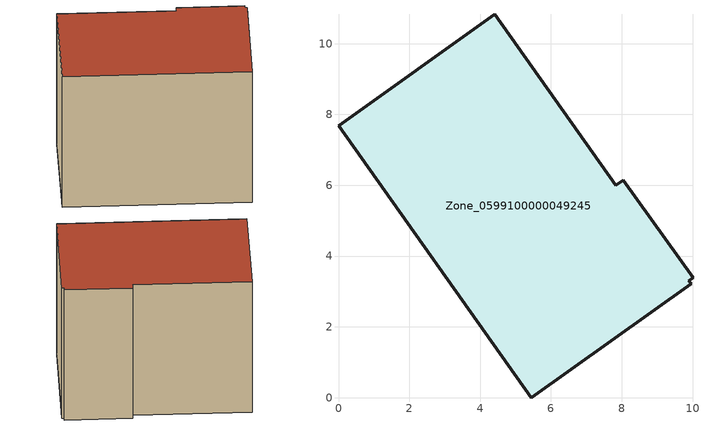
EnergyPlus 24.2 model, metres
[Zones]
Zone_0599100000049245
 floor ground (C_G): 10.01,3.39 9.89,3.31 9.96,3.21 5.45,0 0,7.68 4.41,10.83 7.83,6 8.05,6.15 z0
 wall outside (C_F): 10.01,3.39 8.05,6.15 7.83,6 4.41,10.83 0,7.68 5.45,0 9.96,3.21 9.89,3.31 10.01,3.39 z0:7.85
 roof outside (C_R): 9.89,3.31 10.01,3.39 8.05,6.15 7.83,6 4.41,10.83 0,7.68 5.45,0 9.96,3.21 z7.85
[BUILDING]
Pand.0599100000049245: North Axis=0; Terrain=City; Loads Convergence Tolerance Value=0.04; Temperature Convergence Tolerance Value=0.4; Solar Distribution=FullExterior; Maximum Number of Warmup Days=25; Minimum Number of Warmup Days=1
[Site:Location]
Rotterdam.The.Hague.AP_ZH_NLD Design_Conditions: Latitude=51.96; Longitude=4.45; Time Zone=1; Elevation=-4.5
[SITE:GROUNDTEMPERATURE:BUILDINGSURFACE]
18, 18, 18, 18, 18, 18, 18, 18, 18, 18, 18, 18
[MATERIAL] Thermal Absorptance=0.9; Solar Absorptance=0.7; Visible Absorptance=0.7
Name | Roughness | Thickness | Conductivity | Density | Specific Heat
G.TI.1975-1991 | MediumSmooth | 0.15 | 0.288461 | 540 | 1210
F.TI.1975-1991 | Rough | 0.3 | 0.230769 | 1920 | 840
R.TI.1975-1991 | MediumRough | 0.2 | 0.153846 | 1500 | 1000
[CONSTRUCTION]
C_G: G.TI.1975-1991
C_F: F.TI.1975-1991
C_R: R.TI.1975-1991
[ZONE]
Zone_0599100000049245: Type=1; Multiplier=1; Ceiling Height=Autocalculate; Volume=Autocalculate; Floor Area=autocalculate; Part of Total Floor Area=Yes
[ZONEINFILTRATION:DESIGNFLOWRATE]
Infil_Zone_0599100000049245: Zone or ZoneList or Space or SpaceList=Zone_0599100000049245; Schedule=AlwaysOn; Design Flow Rate Calculation Method=Flow/Area; Flow Rate per Floor Area=0.003; Constant Term Coefficient=1; Temperature Term Coefficient=0; Velocity Term Coefficient=0; Velocity Squared Term Coefficient=0
[HVACTEMPLATE:ZONE:IDEALLOADSAIRSYSTEM]
Zone_0599100000049245: Maximum Heating Supply Air Temperature=50; Minimum Cooling Supply Air Temperature=13; Maximum Heating Supply Air Humidity Ratio=0.0156; Minimum Cooling Supply Air Humidity Ratio=0.0077; Heating Limit=NoLimit; Cooling Limit=NoLimit; Dehumidification Control Type=ConstantSensibleHeatRatio; Cooling Sensible Heat Ratio=0.7; Dehumidification Setpoint=60; Humidification Control Type=None; Humidification Setpoint=30; Outdoor Air Method=None; Outdoor Air Flow Rate per Person=0.00944; Outdoor Air Flow Rate per Zone Floor Area=0; Outdoor Air Flow Rate per Zone=0; Demand Controlled Ventilation Type=None; Outdoor Air Economizer Type=NoEconomizer; Heat Recovery Type=None; Sensible Heat Recovery Effectiveness=0.7; Latent Heat Recovery Effectiveness=0.65
[ZONECONTROL:THERMOSTAT]
ThermostatControl_Zone_0599100000049245: Zone or ZoneList=Zone_0599100000049245; Control Type Schedule=DualSetpointControlType; Control 1=Thermostat_Zone_0599100000049245; Temperature Difference Between Cutout And Setpoint=0
[THERMOSTATSETPOINT:DUALSETPOINT]
Thermostat_Zone_0599100000049245: Heating Setpoint Temperature Schedule=HeatingSetpoint_Zone_0599100000049245; Cooling Setpoint Temperature Schedule=CoolingSetpoint_Zone_0599100000049245
[SCHEDULE:COMPACT]
HeatingSetpoint_Zone_0599100000049245: Through: 12/31, For: AllDays, Until: 24:00, 21
CoolingSetpoint_Zone_0599100000049245: Through: 12/31, For: AllDays, Until: 24:00, 24
DualSetpointControlType: Through: 12/31, For: AllDays, Until: 24:00, 4
AlwaysOn: Through: 12/31, For: AllDays, Until: 24:00, 1
